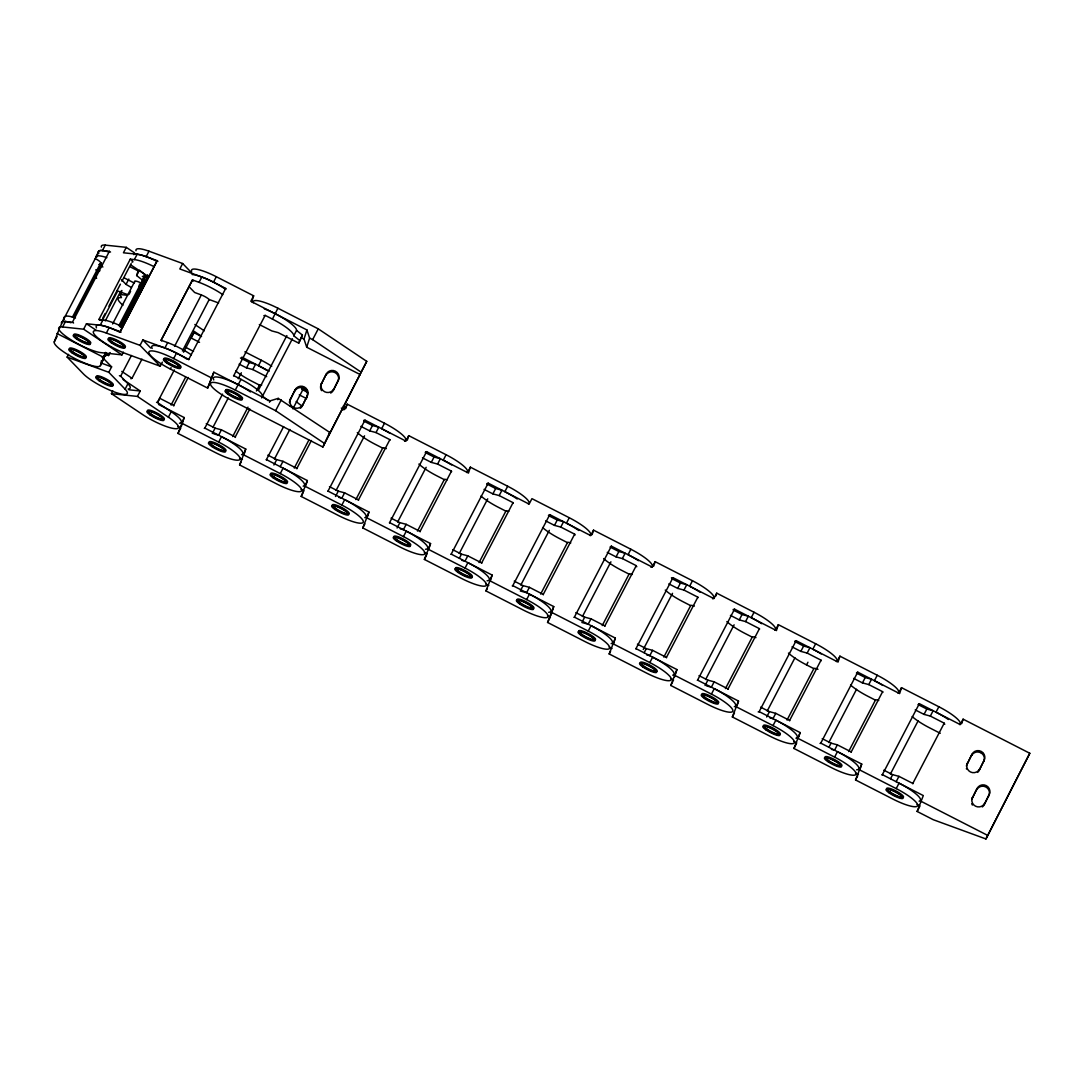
<?xml version="1.0" encoding="UTF-8"?>
<svg xmlns="http://www.w3.org/2000/svg" width="1084" height="1084" viewBox="0 0 1084 1084"><rect width="100%" height="100%" fill="white"/><g stroke="black" fill="none" stroke-linecap="round" stroke-linejoin="round"><path stroke-width="1.5" d="M106.002 353.37L100.433 365.538A25.948 5.406 27.5 0 1 75.677 358.953A25.948 5.406 27.5 0 1 54.254 341.921L59.078 329.4M59.783 328.046L64.335 317.165A25.786 5.379 27.5 0 1 75.487 317.924M64.308 319.075A6.612 1.382 27.5 0 0 63.875 318.845L64.335 317.165M108.793 252.016A25.786 5.379 27.5 0 0 98.522 251.542L95.27 258.575A6.612 1.382 27.5 0 1 100.717 262.911L99.904 265.458L102.899 266.989M96.761 257.071L98.522 251.542M100.433 365.538L105.243 353.018M142.099 279.889L136.638 275.553L139.43 270.201L144.89 274.55L141.096 283.032A6.612 1.382 27.5 0 0 134.795 281.352L134.253 283.032L123.806 277.68M136.638 275.553L138.129 270.892L130.066 266.772M140.635 287.87L141.435 285.363A6.612 1.382 27.5 0 1 139.321 284.171M144.89 274.55L142.925 280.688L145.757 275.241L140.934 287.775M181.34 422.99L218.67 442.082A25.948 5.406 27.5 0 1 240.079 459.115A25.948 5.406 27.5 0 1 215.337 452.529L177.993 433.437L184.172 417.543L158.535 404.44M181.313 426.5L184.172 417.543M211.001 377.666L173.67 358.574A25.948 5.406 27.5 0 0 148.915 351.988A25.948 5.406 27.5 0 0 170.337 369.021L207.667 388.113L213.833 372.219L269.943 400.917L278.222 398.37L329.726 432.408L328.926 434.914L366.744 361.351L318.249 328.858L277.911 308.222A25.948 5.406 27.5 0 0 253.236 302.788M213.833 372.219L207.667 388.113M251.745 301.786L253.642 295.81L216.312 276.718A25.948 5.406 27.5 0 0 191.638 271.285M242.924 454.494L280.268 473.586A25.948 5.406 27.5 0 1 301.677 490.618A25.948 5.406 27.5 0 1 276.921 484.033L239.591 464.941L245.756 449.047L204.822 428.112A6.612 1.382 27.5 0 1 204.266 428.397M243.859 455.023L245.756 449.047M269.51 402.259L269.943 400.917M277.789 399.725L278.222 398.37M259.347 324.55L271.827 330.932L278.141 332.612L298.737 343.14L302.395 335.051L296.569 330.417A25.786 5.379 27.5 0 0 275.228 313.737M302.395 335.051L298.737 343.14M360.322 374.644L306.704 347.219L304.008 339.062L306.921 329.956L250.81 301.257L253.642 295.81M306.704 347.219L309.618 338.113L306.921 329.956M289.428 402.665A6.775 6.626 17.7 0 1 290.16 399.874L295.187 389.725A6.775 6.626 17.7 0 1 304.279 386.934A6.775 6.626 17.7 0 1 307.246 395.904L302.219 406.053L307.246 395.904M290.16 399.874L295.187 389.725M321.555 390.647A6.775 6.626 17.7 0 1 321.27 384.142L326.298 373.994A6.775 6.626 17.7 0 1 335.39 371.202A6.775 6.626 17.7 0 1 338.357 380.159L333.33 390.308A6.775 6.626 17.7 0 1 330.647 393.045M321.27 384.142L326.298 373.994M333.33 390.308L338.357 380.159M304.523 485.998L341.853 505.09A25.948 5.406 27.5 0 1 363.276 522.122A25.948 5.406 27.5 0 1 338.52 515.537L301.189 496.445L307.355 480.551L266.42 459.616A6.612 1.382 27.5 0 1 266.176 459.833M305.932 485.036L307.355 480.551M324.102 443.193L275.621 410.701L235.269 390.064A25.948 5.406 27.5 0 0 210.513 383.492A25.948 5.406 27.5 0 0 231.935 400.511L322.883 447.028L329.726 432.408M345.728 408.627L347.165 404.142L384.495 423.234A25.948 5.406 27.5 0 1 404.562 441.256M366.744 361.351L322.883 447.028M366.121 517.488L403.451 536.594A25.948 5.406 27.5 0 1 424.874 553.612A25.948 5.406 27.5 0 1 400.118 547.041L362.788 527.935L368.953 512.054L328.018 491.12A6.612 1.382 27.5 0 1 327.774 491.337M367.517 516.54L368.953 512.054M407.327 440.131L408.749 435.646L446.093 454.738A25.948 5.406 27.5 0 1 466.825 472.529M427.706 548.992L465.05 568.097A25.948 5.406 27.5 0 1 486.459 585.116A25.948 5.406 27.5 0 1 461.716 578.531L424.372 559.439L430.551 543.558L389.603 522.623A6.612 1.382 27.5 0 1 389.373 522.84M429.115 548.03L430.551 543.558M468.451 473.125L470.348 467.15L507.678 486.242A25.948 5.406 27.5 0 1 528.409 504.033M489.304 580.496L526.634 599.587A25.948 5.406 27.5 0 1 548.057 616.62A25.948 5.406 27.5 0 1 523.301 610.035L485.971 590.943L492.136 575.062L451.201 554.127A6.612 1.382 27.5 0 1 450.958 554.344M490.239 581.024L492.136 575.062M550.902 611.999L588.233 631.091A25.948 5.406 27.5 0 1 609.655 648.124A25.948 5.406 27.5 0 1 584.899 641.538L547.569 622.446L553.734 606.566L512.8 585.631A6.612 1.382 27.5 0 1 512.231 585.902M550.875 615.522L553.734 606.566M592.108 534.629L593.544 530.157L630.874 549.249A25.948 5.406 27.5 0 1 650.942 567.257M612.501 643.503L649.831 662.595A25.948 5.406 27.5 0 1 671.253 679.627A25.948 5.406 27.5 0 1 646.498 673.042L609.167 653.95L615.333 638.069L574.398 617.121A6.612 1.382 27.5 0 1 574.005 617.392M613.422 644.032L615.333 638.069M653.706 566.133L655.129 561.661L692.473 580.753A25.948 5.406 27.5 0 1 712.54 598.761M674.085 675.007L711.429 694.099A25.948 5.406 27.5 0 1 732.838 711.131A25.948 5.406 27.5 0 1 708.096 704.546L670.752 685.454L676.931 669.56L635.983 648.625A6.612 1.382 27.5 0 1 635.739 648.855M674.546 677.026L676.931 669.56M715.779 596.146L716.727 593.165L754.058 612.257A25.948 5.406 27.5 0 1 774.789 630.034M735.684 706.511L773.014 725.602A25.948 5.406 27.5 0 1 794.436 742.635A25.948 5.406 27.5 0 1 769.681 736.05L732.35 716.958L738.516 701.063L697.581 680.129A6.612 1.382 27.5 0 1 697.337 680.346M737.093 705.549L738.516 701.063M776.415 630.631L778.326 624.655L815.656 643.76A25.948 5.406 27.5 0 1 836.387 661.538M797.282 738.014L834.612 757.106A25.948 5.406 27.5 0 1 856.035 774.139A25.948 5.406 27.5 0 1 831.279 767.553L793.949 748.461L800.114 732.567L759.179 711.632A6.612 1.382 27.5 0 1 758.177 711.89M798.691 737.052L800.114 732.567M838.013 662.134L839.924 656.159L877.254 675.251A25.948 5.406 27.5 0 1 897.986 693.042M858.88 769.518L896.211 788.61A25.948 5.406 27.5 0 1 917.633 805.629A25.948 5.406 27.5 0 1 892.877 799.057L855.547 779.952L861.712 764.071L820.778 743.136A6.612 1.382 27.5 0 1 820.005 743.421M859.802 770.046L861.712 764.071M899.612 693.638L901.509 687.663L938.852 706.754A25.948 5.406 27.5 0 1 959.57 724.546M918.771 703.95A6.612 1.382 27.5 0 0 919.34 703.665L960.275 724.6L963.107 719.166L1029.8 753.272L985.939 838.962L933.229 819.694L917.132 811.455L923.311 795.575L882.362 774.64A6.612 1.382 27.5 0 1 881.807 774.911M961.684 723.651L963.107 719.166M966.4 766.131A6.775 6.626 17.7 0 1 967.036 764.315L972.05 754.166A6.775 6.626 17.7 0 1 981.142 751.361A6.775 6.626 17.7 0 1 984.109 760.331L979.096 770.48A6.775 6.626 17.7 0 1 977.605 772.377M967.036 764.315L972.05 754.166M979.096 770.48L984.109 760.331M971.725 799.436A6.775 6.626 17.7 0 1 972.104 798.556L977.131 788.407A6.775 6.626 17.7 0 1 986.223 785.602A6.775 6.626 17.7 0 1 989.191 794.572L984.177 804.721L989.191 794.572M972.104 798.556L977.131 788.407M985.939 838.962L1029.8 753.272M63.875 318.845L95.27 258.575M54.254 341.921L57.086 336.487M123.359 352.151L121.95 354.861L100.948 352.639A25.948 5.406 27.5 0 1 68.807 338.411A25.948 5.406 27.5 0 1 62.628 326.962L65.46 321.514L72.357 322.246A6.612 1.382 27.5 0 0 73.576 323.018M98.861 253.331A25.948 5.406 27.5 0 1 102.438 250.553L105.27 245.12L126.272 247.342L134.484 252.843M72.384 317.3L100.717 262.911M73.576 317.68L101.313 264.455A6.612 1.382 27.5 0 1 99.118 264.469M72.398 322.287L109.376 251.312A6.612 1.382 27.5 0 0 110.541 252.057M119.403 375.701A6.612 1.382 27.5 0 0 120.649 376.189L127.939 383.722L125.107 389.17A25.948 5.406 27.5 0 1 114.389 391.974A25.948 5.406 27.5 0 1 83.454 373.939L67.127 357.083L68.549 354.36M62.628 326.962L83.631 329.197L86.463 323.75L100.202 325.214A25.786 5.379 27.5 0 1 119.89 332.273M126.272 247.342L123.44 252.789L137.167 254.239A25.786 5.379 27.5 0 1 156.597 261.163M100.229 320.403A6.612 1.382 27.5 0 0 98.942 319.455L130.283 259.157L134.389 259.591A25.786 5.379 27.5 0 1 154.077 266.65M102.804 317.964L105.107 313.561M108.928 306.203L120.419 284.157M121.95 281.217L131.137 263.575M102.275 320.525L117.221 291.908M100.202 325.214L102.98 319.861A25.786 5.379 27.5 0 1 122.682 326.921M134.389 259.591L137.167 254.239M105.297 320.878L120.703 291.311A6.612 1.382 27.5 0 1 120.717 292.653M122.98 305.2A25.786 5.379 27.5 0 1 121.489 297.599L119.809 294.482L121.909 290.471M131.299 287.463L126.042 284.387L128.833 279.049M162.343 362.137L160.215 366.216L126.543 353.899A25.948 5.406 27.5 0 1 95.609 335.864A25.948 5.406 27.5 0 1 106.34 333.045L109.172 327.612L120.216 331.65A6.612 1.382 27.5 0 0 120.947 332.314M133.711 254.591A25.948 5.406 27.5 0 1 146.15 256.637L148.982 251.203L182.654 263.52L191.638 272.789M112.587 323.981L134.795 281.352M129.05 294.333L130.581 291.366M118.888 325.661L141.096 283.032M119.863 326.758L141.435 285.363M120.839 327.531L147.79 275.783M105.69 356.04A6.612 1.382 27.5 0 1 108.59 355.525L110.134 352.585M125.107 389.17L108.779 372.3L111.611 366.866L101.896 356.839M111.435 393.668L137.411 396.419L168.386 417.177A25.948 5.406 27.5 0 1 174.565 428.641A25.948 5.406 27.5 0 1 142.424 414.427L111.435 393.668L112.858 390.945M120.649 376.189L131.435 355.498M160.215 366.216L140.026 345.362L142.858 339.929L164.876 347.978A25.786 5.379 27.5 0 1 186.976 359.143M182.654 263.52L179.822 268.954L201.854 277.003A25.786 5.379 27.5 0 1 225.187 289.008M131.069 378.885A6.612 1.382 27.5 0 1 132.018 378.262L141.977 359.143M222.803 294.631A25.786 5.379 27.5 0 0 199.063 282.355L192.491 279.957L161.096 340.227A6.612 1.382 27.5 0 1 161.638 340.945M192.491 279.957L161.123 340.254L167.668 342.625A25.786 5.379 27.5 0 1 191.407 354.902M137.411 396.419L140.243 390.985L123.02 379.441M164.876 347.978L167.668 342.625M199.063 282.355L201.854 277.003M174.524 346.392L201.326 294.943A6.612 1.382 27.5 0 1 209.198 299.536L218.589 302.964M173.67 358.574L176.502 353.127L188.752 359.387A6.612 1.382 27.5 0 0 188.792 359.78M192.071 274.496A25.948 5.406 27.5 0 1 213.48 282.165L216.312 276.718M170.337 369.021L171.042 367.652M182.397 350.986L209.198 299.536M156.53 402.313A6.612 1.382 27.5 0 0 157.383 402.476L174.334 369.942M183.575 352.205L194.361 331.501L201.272 336.135M157.722 402.327L159.809 398.316L173.684 405.416A6.612 1.382 27.5 0 0 173.819 405.944M188.738 359.4L225.716 288.425L213.48 282.165M171.082 405.064L185.635 377.124M173.684 405.416L188.237 377.489M168.386 417.177L171.231 411.744L157.383 402.476M177.993 433.437L180.838 427.99L177.966 426.527M204.822 428.112L222.545 394.115M233.507 375.863A6.612 1.382 27.5 0 0 233.751 375.647L265.146 315.363L272.436 319.089A25.786 5.379 27.5 0 1 293.778 335.769L299.604 340.403M212.857 427.516L228.263 397.936M238.277 378.736L241.353 372.801M212.315 433.492L215.106 428.139L221.407 429.82L235.282 436.92A6.612 1.382 27.5 0 0 235.418 437.435M246.502 367.869L249.293 362.53L255.594 364.197L252.802 369.549L246.502 367.869L239.144 364.116M235.269 390.064L241.041 379.359L233.751 375.633M272.436 319.089L277.911 308.222M221.407 429.82L218.616 435.172L213.887 433.912M218.67 442.082L221.502 436.649A25.948 5.406 27.5 0 1 241.569 454.657M244.876 351.839L261.312 360.24L258.466 365.674A25.948 5.406 27.5 0 1 266.854 370.389M232.681 436.567L248.006 407.15M256.42 390.999L259.483 385.105A6.612 1.382 27.5 0 1 261.678 385.091M258.371 390.294L286.867 335.593M235.282 436.92L249.835 408.98M293.778 335.769L296.569 330.417M261.596 397.896L292.409 338.75M239.591 464.941L241.014 462.218M275.621 410.701L281.23 399.915M361.121 372.137L312.639 339.644L318.249 328.858M266.42 459.616L283.629 426.581M292.87 408.844L303.385 388.655L307.558 390.782M274.455 459.02L289.862 429.44M273.913 464.995L276.691 459.643L283.005 461.323L296.88 468.423A6.612 1.382 27.5 0 0 296.921 468.789M280.214 466.676L283.005 461.323M280.268 473.586L283.1 468.139A25.948 5.406 27.5 0 1 303.168 486.16M294.279 468.071L308.832 440.131M296.88 468.423L311.42 440.483M347.165 404.142L344.333 409.589L341.311 408.045M301.189 496.445L303.317 492.366M328.018 491.12L364.983 420.145L405.917 441.093L408.749 435.646M336.04 490.524L364.549 435.809M335.512 496.499L338.289 491.147L344.604 492.827L358.465 499.914A6.612 1.382 27.5 0 0 358.519 500.293M369.685 430.876L372.476 425.524L378.777 427.204L375.999 432.557L369.685 430.876L360.864 426.364M344.604 492.827L341.812 498.179L338.655 497.339M341.853 505.09L344.685 499.643A25.948 5.406 27.5 0 1 364.752 517.664M384.495 423.234L381.663 428.681A25.948 5.406 27.5 0 1 390.037 433.397M355.864 499.575L382.679 448.112A6.612 1.382 27.5 0 1 386.392 448.613M358.465 499.914L389.861 439.657L375.999 432.557M362.788 527.935L364.915 523.857M389.603 522.623L426.581 451.649L467.516 472.583L470.348 467.15M397.638 522.027L426.147 467.312M397.096 528.003L399.888 522.651L406.188 524.331L420.064 531.417A6.612 1.382 27.5 0 0 420.118 531.797M431.283 462.38L434.074 457.028L440.375 458.708L437.584 464.06L431.283 462.38L422.462 457.868M406.188 524.331L403.411 529.683L400.253 528.843M403.451 536.594L406.283 531.146A25.948 5.406 27.5 0 1 425.47 549.276M446.093 454.738L443.261 460.185A25.948 5.406 27.5 0 1 451.635 464.901M417.462 531.079L444.277 479.616A6.612 1.382 27.5 0 1 447.191 479.833M420.064 531.417L451.459 471.147L437.584 464.06M424.372 559.439L426.5 555.36M451.201 554.127L488.179 483.152L529.114 504.087L531.946 498.654L569.276 517.745A25.948 5.406 27.5 0 1 590.008 535.523M459.237 553.531L487.732 498.816M459.386 558.165L461.486 554.154L467.787 555.835L481.662 562.921A6.612 1.382 27.5 0 0 481.716 563.301M492.881 493.884L495.673 488.532L501.973 490.212L499.182 495.564L492.881 493.884L484.047 489.372M467.787 555.835L464.995 561.173L461.852 560.347M465.05 568.097L467.882 562.65A25.948 5.406 27.5 0 1 487.068 580.78M507.678 486.242L504.846 491.689A25.948 5.406 27.5 0 1 517.217 498.992M479.06 562.582L505.862 511.12A6.612 1.382 27.5 0 1 508.789 511.323M481.662 562.921L513.057 502.651L499.182 495.564M485.971 590.943L487.393 588.233M512.8 585.631L549.764 514.656L590.712 535.591L593.544 530.157M520.835 585.035L549.331 530.32M520.984 589.669L523.071 585.658L529.385 587.325L543.26 594.425A6.612 1.382 27.5 0 0 543.301 594.791M554.48 525.388L557.257 520.035L563.572 521.716L560.78 527.068L554.48 525.388L545.645 520.876M529.385 587.325L526.594 592.677L520.293 591.01M526.634 599.587L529.48 594.154A25.948 5.406 27.5 0 1 548.653 612.284M569.276 517.745L566.444 523.179A25.948 5.406 27.5 0 1 578.802 530.496M540.659 594.073L567.46 542.623A6.612 1.382 27.5 0 1 570.767 542.962M543.26 594.425L574.656 534.155L560.78 527.068M547.569 622.446L550.401 617.013L547.528 615.536M574.398 617.121L611.362 546.16L652.297 567.095L655.129 561.661M582.42 616.539L610.929 561.81M582.582 621.173L584.669 617.162L590.983 618.828L604.845 625.929A6.612 1.382 27.5 0 0 604.899 626.295M616.064 556.891L618.856 551.539L625.156 553.219L622.379 558.572L616.064 556.891L607.243 552.379M590.983 618.828L588.192 624.181L581.878 622.501M588.233 631.091L591.065 625.658A25.948 5.406 27.5 0 1 611.132 643.666M630.874 549.249L628.043 554.683A25.948 5.406 27.5 0 1 638.462 560.699M602.243 625.576L629.059 574.113A6.612 1.382 27.5 0 1 632.365 574.466M604.845 625.929L636.24 565.658L622.379 558.572M609.167 653.95L610.577 651.227M635.983 648.625L672.961 577.664L713.895 598.598L716.727 593.165M643.259 649.506L672.527 593.314M644.181 652.676L646.267 648.652L652.568 650.332L666.443 657.432A6.612 1.382 27.5 0 0 666.497 657.798M677.663 588.395L680.454 583.043L686.755 584.723L683.963 590.062L677.663 588.395L668.842 583.87M652.568 650.332L649.79 655.684L646.633 654.844M649.831 662.595L652.663 657.161A25.948 5.406 27.5 0 1 672.73 675.169M692.473 580.753L689.641 586.187A25.948 5.406 27.5 0 1 700.047 592.189M663.842 657.08L690.657 605.617A6.612 1.382 27.5 0 1 694.356 606.119M666.443 657.432L697.839 597.162L683.963 590.062M670.752 685.454L672.879 681.375M697.581 680.129L734.559 609.167L775.494 630.102L778.326 624.655M705.616 679.533L734.112 624.818M705.074 685.508L707.866 680.156L714.166 681.836L728.041 688.936A6.612 1.382 27.5 0 0 728.096 689.302M739.261 619.899L742.039 614.547L748.353 616.213L745.562 621.566L739.261 619.899L730.426 615.373M714.166 681.836L711.375 687.188L706.646 685.928M711.429 694.099L714.261 688.665A25.948 5.406 27.5 0 1 734.329 706.673M754.058 612.257L751.226 617.69A25.948 5.406 27.5 0 1 761.645 623.693M725.44 688.584L752.242 637.121A6.612 1.382 27.5 0 1 755.954 637.622M728.041 688.936L759.437 628.666L745.562 621.566M732.35 716.958L734.478 712.879M759.179 711.632L796.144 640.671L837.092 661.606L839.924 656.159M767.215 711.036L794.938 657.798M766.673 717.012L769.45 711.66L775.765 713.34L789.626 720.44A6.612 1.382 27.5 0 0 789.68 720.806M800.846 651.389L803.637 646.05L809.951 647.717L807.16 653.069L800.846 651.389L792.025 646.877M775.765 713.34L772.973 718.692L769.816 717.852M773.014 725.602L775.859 720.169A25.948 5.406 27.5 0 1 795.927 738.177M815.656 643.76L812.824 649.194A25.948 5.406 27.5 0 1 821.211 653.909M817.973 669.289A6.612 1.382 27.5 0 0 813.84 668.625L806.55 664.912L807.946 662.243M787.038 720.088L813.84 668.625M789.626 720.44L821.035 660.17L807.16 653.069M793.949 748.461L796.076 744.383M820.778 743.136L857.742 672.161L898.677 693.11L901.509 687.663M828.799 742.54L856.536 689.302M828.962 747.174L831.049 743.163L837.349 744.844L851.225 751.93A6.612 1.382 27.5 0 0 851.279 752.31M862.444 682.893L865.235 677.541L871.536 679.221L868.758 684.573L862.444 682.893L853.623 678.381M837.349 744.844L834.572 750.196L831.414 749.356M834.612 757.106L837.444 751.659A25.948 5.406 27.5 0 1 856.631 769.789M877.254 675.251L874.422 680.698A25.948 5.406 27.5 0 1 882.796 685.413M848.623 751.591L875.438 700.129A6.612 1.382 27.5 0 1 878.745 700.481M851.225 751.93L882.62 691.673L868.758 684.573M855.547 779.952L857.661 775.873M882.362 774.64L919.34 703.665M890.398 774.044L918.134 720.806M890.56 778.678L892.647 774.667L898.948 776.347L912.823 783.434A6.612 1.382 27.5 0 0 912.877 783.813M924.042 714.397L926.834 709.044L933.134 710.725L930.343 716.077L924.042 714.397L915.221 709.885M896.156 781.699L898.948 776.347M896.211 788.61L899.043 783.163A25.948 5.406 27.5 0 1 919.11 801.184M938.852 706.754L936.02 712.202A25.948 5.406 27.5 0 1 948.378 719.505M912.823 783.434L944.218 723.177L930.343 716.077M917.132 811.455L919.964 806.022L917.091 804.558M99.904 265.458L101.503 262.721M102.438 250.553L109.321 251.285M142.316 276.393L147.004 276.894M119.809 294.482L126.611 295.2M98.942 319.455L102.98 319.861M128.874 389.779L140.243 390.985M146.15 256.637L157.194 260.675A6.612 1.382 27.5 0 0 157.925 261.352M201.326 294.943L194.659 292.504L188.887 286.542M117.248 290.81L128.102 294.78M106.34 333.045L140.026 345.362M100.812 362.923L111.611 366.866M67.127 357.083L108.779 372.3M979.543 752.039L982.646 753.163M309.618 338.113L312.639 339.644M301.352 337.707L304.008 339.062M201.543 336.555L193.995 332.693L191.204 338.045L199.537 342.314M241.8 357.151L269.157 371.148M240.458 358.005L249.293 362.53M302.057 389.508L307.937 392.516M363.655 421.012L372.476 425.524M425.24 452.516L434.074 457.028M486.838 484.02L495.673 488.532M548.436 515.523L557.257 520.035M610.035 547.027L618.856 551.539M671.619 578.531L680.454 583.043M733.218 610.021L742.039 614.547M794.816 641.525L803.637 646.05M856.401 673.029L865.235 677.541M917.999 704.532L926.834 709.044M252.802 369.549L266.678 376.649M299.265 394.861L306.623 398.627M193.521 351.379L190.608 349.888A25.786 5.379 27.5 0 1 185.947 347.381M259.483 385.118L252.193 381.392A25.786 5.379 27.5 0 1 235.77 371.013M382.679 448.126L375.389 444.399A25.786 5.379 27.5 0 1 357.3 432.57M444.264 479.629L436.988 475.903A25.786 5.379 27.5 0 1 418.885 464.074M505.862 511.133L498.572 507.407A25.786 5.379 27.5 0 1 481.011 496.052M567.46 542.637L560.171 538.911A25.786 5.379 27.5 0 1 542.596 527.556M629.045 574.127L621.769 570.401A25.786 5.379 27.5 0 1 603.68 558.572M690.644 605.631L683.367 601.905A25.786 5.379 27.5 0 1 665.264 590.075M752.242 637.135L744.952 633.408A25.786 5.379 27.5 0 1 726.863 621.579M875.425 700.142L868.149 696.416A25.786 5.379 27.5 0 1 850.574 685.061M940.248 733.285L929.747 727.92A25.786 5.379 27.5 0 1 912.172 716.565M84.742 342.246L87.736 343.777M56.951 333.479L103.115 357.097M206.272 423.627L215.106 428.139M267.87 455.131L276.691 459.643M329.468 486.635L338.289 491.147M391.067 518.138L399.888 522.651M452.651 549.642L461.486 554.154M514.25 581.132L523.071 585.658M575.848 612.636L584.669 617.162M637.433 644.14L646.267 648.652M699.031 675.644L707.866 680.156M760.629 707.147L769.45 711.66M822.228 738.651L831.049 743.163M883.812 770.155L892.647 774.667M920.465 801.008L987.158 835.127M239.55 458.031L242.423 459.494M301.149 489.534L304.021 490.998M424.345 552.542L427.218 554.005M485.93 584.032L488.803 585.509M609.127 647.04L611.999 648.517M670.725 678.543L673.598 680.007M793.908 741.551L796.781 743.014M855.506 773.055L858.379 774.518M130.283 259.157L130.337 259.198A6.612 1.382 27.5 0 1 131.909 262.111M131.015 265.079L148.657 276.894M194.863 324.509L204.293 330.823M86.463 323.75L96.042 330.173M83.631 329.197L121.95 354.861M121.787 371.406L132.018 378.262M268.209 400.673L262.382 396.039A25.786 5.379 27.5 0 0 241.041 379.359M138.874 285.864L141.028 288.1M121.544 279.74L126.042 284.387M94.525 276.095L96.652 278.29M142.858 339.929L150.703 348.032M105.568 352.395L108.59 355.525M261.312 360.24A25.948 5.406 27.5 0 1 271.718 366.243M194.361 331.501A6.612 1.382 27.5 0 1 193.494 331.338M171.231 411.744A25.948 5.406 27.5 0 1 179.443 423.234M121.205 292.87A25.786 5.379 27.5 0 1 122.058 292.395M136.001 250.716A25.948 5.406 27.5 0 1 148.982 251.203M96.476 327.856A25.948 5.406 27.5 0 1 109.172 327.612M192.518 279.984A6.612 1.382 27.5 0 1 192.085 281.312M143.061 283.696A25.948 5.406 27.5 0 1 140.825 284.78M104.457 356.324A6.612 1.382 27.5 0 1 103.59 355.864M103.265 360.105A25.948 5.406 27.5 0 1 101.029 361.189M140.229 289.13A25.948 5.406 27.5 0 1 137.993 290.227M61.544 322.517A25.786 5.379 27.5 0 1 71.056 322.747M95.731 256.894A25.786 5.379 27.5 0 1 106.882 257.653M127.939 383.722A25.948 5.406 27.5 0 1 128.088 389.007M99.254 264.645A25.786 5.379 27.5 0 1 101.693 265.187M95.69 269.875A25.786 5.379 27.5 0 1 99.877 270.81M137.085 295.783A6.612 1.382 27.5 0 1 138.237 294.726M101.368 247.111A25.948 5.406 27.5 0 1 105.27 245.12M61.558 323.52A25.948 5.406 27.5 0 1 65.46 321.514M147.966 275.444A6.612 1.382 27.5 0 1 147.56 274.794M264.279 308.818A25.948 5.406 27.5 0 1 275.065 313.669M213.778 379.942A25.948 5.406 27.5 0 1 238.101 384.63M325.864 375.321A6.775 6.626 17.7 0 1 334.956 372.53A6.775 6.626 17.7 0 1 337.937 381.5M333.764 388.98A6.775 6.626 17.7 0 1 324.672 391.771A6.775 6.626 17.7 0 1 321.704 382.815M301.989 406.473A6.775 6.626 17.7 0 1 300.349 408.248M290.187 405.944A6.775 6.626 17.7 0 1 289.984 405.511M294.753 391.053A6.775 6.626 17.7 0 1 303.845 388.262A6.775 6.626 17.7 0 1 306.813 397.232M302.653 404.711A6.775 6.626 17.7 0 1 293.561 407.516A6.775 6.626 17.7 0 1 290.58 398.546M238.25 384.712A25.786 5.379 27.5 0 1 250.458 391.92M152.18 348.438A25.948 5.406 27.5 0 1 176.502 353.127M265.146 315.376A6.612 1.382 27.5 0 1 263.886 315.607M225.973 289.13A6.612 1.382 27.5 0 1 225.716 288.439M303.385 388.655A6.612 1.382 27.5 0 1 301.84 388.817M343.316 406.012A25.948 5.406 27.5 0 1 342.964 409.752M364.983 420.145A6.612 1.382 27.5 0 1 363.723 420.375M301.582 405.687A25.786 5.379 27.5 0 1 296.217 401.541M389.996 440.172A6.612 1.382 27.5 0 1 389.861 439.657M426.581 451.649A6.612 1.382 27.5 0 1 425.578 451.92M451.594 471.675A6.612 1.382 27.5 0 1 451.459 471.147M488.179 483.152A6.612 1.382 27.5 0 1 487.177 483.423M513.301 503.355A6.612 1.382 27.5 0 1 513.057 502.651M549.764 514.656A6.612 1.382 27.5 0 1 549.005 514.941M575.048 535.035A6.612 1.382 27.5 0 1 574.656 534.155M611.362 546.16A6.612 1.382 27.5 0 1 610.807 546.431M636.823 566.729A6.612 1.382 27.5 0 1 636.24 565.658M672.961 577.664A6.612 1.382 27.5 0 1 671.416 577.84M697.974 597.691A6.612 1.382 27.5 0 1 697.839 597.162M734.559 609.167A6.612 1.382 27.5 0 1 733.299 609.384M759.572 629.194A6.612 1.382 27.5 0 1 759.437 628.666M796.144 640.671A6.612 1.382 27.5 0 1 795.155 640.929M821.171 660.698A6.612 1.382 27.5 0 1 821.035 660.17M857.742 672.161A6.612 1.382 27.5 0 1 856.983 672.446M806.55 664.912A25.786 5.379 27.5 0 1 788.461 653.083M882.877 692.364A6.612 1.382 27.5 0 1 882.62 691.673M944.801 724.234A6.612 1.382 27.5 0 1 944.218 723.177M979.516 769.152A6.775 6.626 17.7 0 1 970.424 771.944A6.775 6.626 17.7 0 1 967.456 762.973M984.597 803.393A6.775 6.626 17.7 0 1 975.505 806.184A6.775 6.626 17.7 0 1 972.538 797.228M966.521 769.017A6.775 6.626 17.7 0 1 966.413 768.542M971.63 755.494A6.775 6.626 17.7 0 1 980.722 752.689A6.775 6.626 17.7 0 1 983.689 761.659M976.698 789.735A6.775 6.626 17.7 0 1 985.803 786.943A6.775 6.626 17.7 0 1 988.771 795.9M983.662 805.548A6.775 6.626 17.7 0 1 982.294 806.93M972.389 805.046A6.775 6.626 17.7 0 1 971.752 803.732M157.194 260.675L120.243 331.677L157.221 260.702M150.73 413.871A9.471 1.978 27.5 0 0 164.334 419.156A9.471 1.978 27.5 0 0 152.844 411.121A9.471 1.978 27.5 0 0 150.73 413.871M150.798 414.522A8.794 1.829 27.5 0 0 163.427 419.427A8.794 1.829 27.5 0 0 152.763 411.961A8.794 1.829 27.5 0 0 150.798 414.522M211.692 446.445A9.593 1.992 27.5 0 0 225.472 451.798A9.593 1.992 27.5 0 0 213.833 443.668A9.593 1.992 27.5 0 0 211.692 446.445M99.606 379.617A9.471 1.978 27.5 0 0 113.21 384.901A9.471 1.978 27.5 0 0 101.747 376.88A9.471 1.978 27.5 0 0 99.606 379.617M99.674 380.267A8.794 1.829 27.5 0 0 112.302 385.172A8.794 1.829 27.5 0 0 101.666 377.72A8.794 1.829 27.5 0 0 99.674 380.267M150.026 414.887A9.593 1.992 27.5 0 0 163.86 420.321A9.593 1.992 27.5 0 0 152.343 412.205A9.593 1.992 27.5 0 0 150.026 414.887M167.315 361.853A9.471 1.978 27.5 0 0 180.933 367.151A9.471 1.978 27.5 0 0 169.456 359.116A9.471 1.978 27.5 0 0 167.315 361.853M167.383 362.503A8.794 1.829 27.5 0 0 180.025 367.408A8.794 1.829 27.5 0 0 169.375 359.956A8.794 1.829 27.5 0 0 167.383 362.503M111.218 342.68A9.593 1.992 27.5 0 0 124.917 347.95A9.593 1.992 27.5 0 0 113.183 339.807A9.593 1.992 27.5 0 0 111.218 342.68M77.099 337.856A9.471 1.978 27.5 0 0 90.717 343.154A9.471 1.978 27.5 0 0 79.24 335.119A9.471 1.978 27.5 0 0 77.099 337.856M77.181 338.506A8.794 1.829 27.5 0 0 89.809 343.425A8.794 1.829 27.5 0 0 79.159 335.959A8.794 1.829 27.5 0 0 77.181 338.506M72.289 353.045A9.593 1.992 27.5 0 0 85.853 358.167A9.593 1.992 27.5 0 0 73.888 349.983A9.593 1.992 27.5 0 0 72.289 353.045M72.655 351.799A9.471 1.978 27.5 0 0 86.273 357.083A9.471 1.978 27.5 0 0 74.796 349.062A9.471 1.978 27.5 0 0 72.655 351.799M72.723 352.436A8.794 1.829 27.5 0 0 85.365 357.354A8.794 1.829 27.5 0 0 74.715 349.902A8.794 1.829 27.5 0 0 72.723 352.436M98.82 380.579A9.593 1.992 27.5 0 0 112.722 386.08A9.593 1.992 27.5 0 0 101.313 377.991A9.593 1.992 27.5 0 0 98.82 380.579M111.76 341.541A9.471 1.978 27.5 0 0 125.365 346.826A9.471 1.978 27.5 0 0 113.901 338.804A9.471 1.978 27.5 0 0 111.76 341.541M111.828 342.192A8.794 1.829 27.5 0 0 124.457 347.097A8.794 1.829 27.5 0 0 113.806 339.644A8.794 1.829 27.5 0 0 111.828 342.192M76.652 339.062A9.593 1.992 27.5 0 0 90.284 344.251A9.593 1.992 27.5 0 0 78.441 336.081A9.593 1.992 27.5 0 0 76.652 339.062M228.29 394.441A9.593 1.992 27.5 0 0 242.071 399.793A9.593 1.992 27.5 0 0 230.431 391.649A9.593 1.992 27.5 0 0 228.29 394.441M228.914 393.356A9.471 1.978 27.5 0 0 242.531 398.641A9.471 1.978 27.5 0 0 231.055 390.619A9.471 1.978 27.5 0 0 228.914 393.356M228.981 394.007A8.794 1.829 27.5 0 0 241.624 398.912A8.794 1.829 27.5 0 0 230.973 391.459A8.794 1.829 27.5 0 0 228.981 394.007M166.706 362.937A9.593 1.992 27.5 0 0 180.472 368.289A9.593 1.992 27.5 0 0 168.847 360.145A9.593 1.992 27.5 0 0 166.706 362.937M212.328 445.375A9.471 1.978 27.5 0 0 225.933 450.659A9.471 1.978 27.5 0 0 214.442 442.624A9.471 1.978 27.5 0 0 212.328 445.375M212.396 446.025A8.794 1.829 27.5 0 0 225.025 450.93A8.794 1.829 27.5 0 0 214.361 443.464A8.794 1.829 27.5 0 0 212.396 446.025M273.29 477.949A9.593 1.992 27.5 0 0 287.057 483.301A9.593 1.992 27.5 0 0 275.431 475.171A9.593 1.992 27.5 0 0 273.29 477.949M273.927 476.879A9.471 1.978 27.5 0 0 287.517 482.163A9.471 1.978 27.5 0 0 276.041 474.128A9.471 1.978 27.5 0 0 273.927 476.879M273.995 477.529A8.794 1.829 27.5 0 0 286.623 482.434A8.794 1.829 27.5 0 0 275.959 474.968A8.794 1.829 27.5 0 0 273.995 477.529M334.888 509.453A9.593 1.992 27.5 0 0 348.655 514.805A9.593 1.992 27.5 0 0 337.029 506.675A9.593 1.992 27.5 0 0 334.888 509.453M335.512 508.382A9.471 1.978 27.5 0 0 349.116 513.667A9.471 1.978 27.5 0 0 337.639 505.632A9.471 1.978 27.5 0 0 335.512 508.382M335.579 509.019A8.794 1.829 27.5 0 0 348.208 513.924A8.794 1.829 27.5 0 0 337.558 506.472A8.794 1.829 27.5 0 0 335.579 509.019M396.473 540.957A9.593 1.992 27.5 0 0 410.253 546.309A9.593 1.992 27.5 0 0 398.627 538.179A9.593 1.992 27.5 0 0 396.473 540.957M397.11 539.886A9.471 1.978 27.5 0 0 410.714 545.157A9.471 1.978 27.5 0 0 399.224 537.136A9.471 1.978 27.5 0 0 397.11 539.886M397.178 540.523A8.794 1.829 27.5 0 0 409.806 545.428A8.794 1.829 27.5 0 0 399.142 537.976A8.794 1.829 27.5 0 0 397.178 540.523M458.071 572.46A9.593 1.992 27.5 0 0 471.852 577.813A9.593 1.992 27.5 0 0 460.212 569.669A9.593 1.992 27.5 0 0 458.071 572.46M458.708 571.376A9.471 1.978 27.5 0 0 472.312 576.661A9.471 1.978 27.5 0 0 460.822 568.626A9.471 1.978 27.5 0 0 458.708 571.376M458.776 572.027A8.794 1.829 27.5 0 0 471.404 576.932A8.794 1.829 27.5 0 0 460.741 569.479A8.794 1.829 27.5 0 0 458.776 572.027M519.67 603.964A9.593 1.992 27.5 0 0 533.436 609.316A9.593 1.992 27.5 0 0 521.811 601.173A9.593 1.992 27.5 0 0 519.67 603.964M520.306 602.88A9.471 1.978 27.5 0 0 533.897 608.165A9.471 1.978 27.5 0 0 522.42 600.13A9.471 1.978 27.5 0 0 520.306 602.88M520.374 603.531A8.794 1.829 27.5 0 0 533.003 608.436A8.794 1.829 27.5 0 0 522.339 600.983A8.794 1.829 27.5 0 0 520.374 603.531M581.268 635.468A9.593 1.992 27.5 0 0 595.035 640.807A9.593 1.992 27.5 0 0 583.409 632.677A9.593 1.992 27.5 0 0 581.268 635.468M581.891 634.384A9.471 1.978 27.5 0 0 595.495 639.668A9.471 1.978 27.5 0 0 584.019 631.633A9.471 1.978 27.5 0 0 581.891 634.384M581.959 635.034A8.794 1.829 27.5 0 0 594.588 639.939A8.794 1.829 27.5 0 0 583.924 632.487A8.794 1.829 27.5 0 0 581.959 635.034M642.853 666.972A9.593 1.992 27.5 0 0 656.633 672.31A9.593 1.992 27.5 0 0 645.007 664.18A9.593 1.992 27.5 0 0 642.853 666.972M643.489 665.888A9.471 1.978 27.5 0 0 657.094 671.172A9.471 1.978 27.5 0 0 645.603 663.137A9.471 1.978 27.5 0 0 643.489 665.888M643.557 666.538A8.794 1.829 27.5 0 0 656.186 671.443A8.794 1.829 27.5 0 0 645.522 663.977A8.794 1.829 27.5 0 0 643.557 666.538M704.451 698.462A9.593 1.992 27.5 0 0 718.231 703.814A9.593 1.992 27.5 0 0 706.592 695.684A9.593 1.992 27.5 0 0 704.451 698.462M705.088 697.391A9.471 1.978 27.5 0 0 718.692 702.676A9.471 1.978 27.5 0 0 707.202 694.641A9.471 1.978 27.5 0 0 705.088 697.391M705.156 698.042A8.794 1.829 27.5 0 0 717.784 702.947A8.794 1.829 27.5 0 0 707.12 695.481A8.794 1.829 27.5 0 0 705.156 698.042M766.049 729.966A9.593 1.992 27.5 0 0 779.816 735.318A9.593 1.992 27.5 0 0 768.19 727.188A9.593 1.992 27.5 0 0 766.049 729.966M766.686 728.895A9.471 1.978 27.5 0 0 780.277 734.18A9.471 1.978 27.5 0 0 768.8 726.144A9.471 1.978 27.5 0 0 766.686 728.895M766.754 729.546A8.794 1.829 27.5 0 0 779.382 734.451A8.794 1.829 27.5 0 0 768.719 726.985A8.794 1.829 27.5 0 0 766.754 729.546M827.648 761.469A9.593 1.992 27.5 0 0 841.414 766.822A9.593 1.992 27.5 0 0 829.788 758.692A9.593 1.992 27.5 0 0 827.648 761.469M828.271 760.399A9.471 1.978 27.5 0 0 841.875 765.683A9.471 1.978 27.5 0 0 830.398 757.648A9.471 1.978 27.5 0 0 828.271 760.399M828.339 761.049A8.794 1.829 27.5 0 0 840.967 765.954A8.794 1.829 27.5 0 0 830.303 758.488A8.794 1.829 27.5 0 0 828.339 761.049M889.232 792.973A9.593 1.992 27.5 0 0 903.013 798.325A9.593 1.992 27.5 0 0 891.387 790.195A9.593 1.992 27.5 0 0 889.232 792.973M889.869 791.903A9.471 1.978 27.5 0 0 903.473 797.174A9.471 1.978 27.5 0 0 891.983 789.152A9.471 1.978 27.5 0 0 889.869 791.903M889.937 792.539A8.794 1.829 27.5 0 0 902.566 797.445A8.794 1.829 27.5 0 0 891.902 789.992A8.794 1.829 27.5 0 0 889.937 792.539"/></g></svg>
